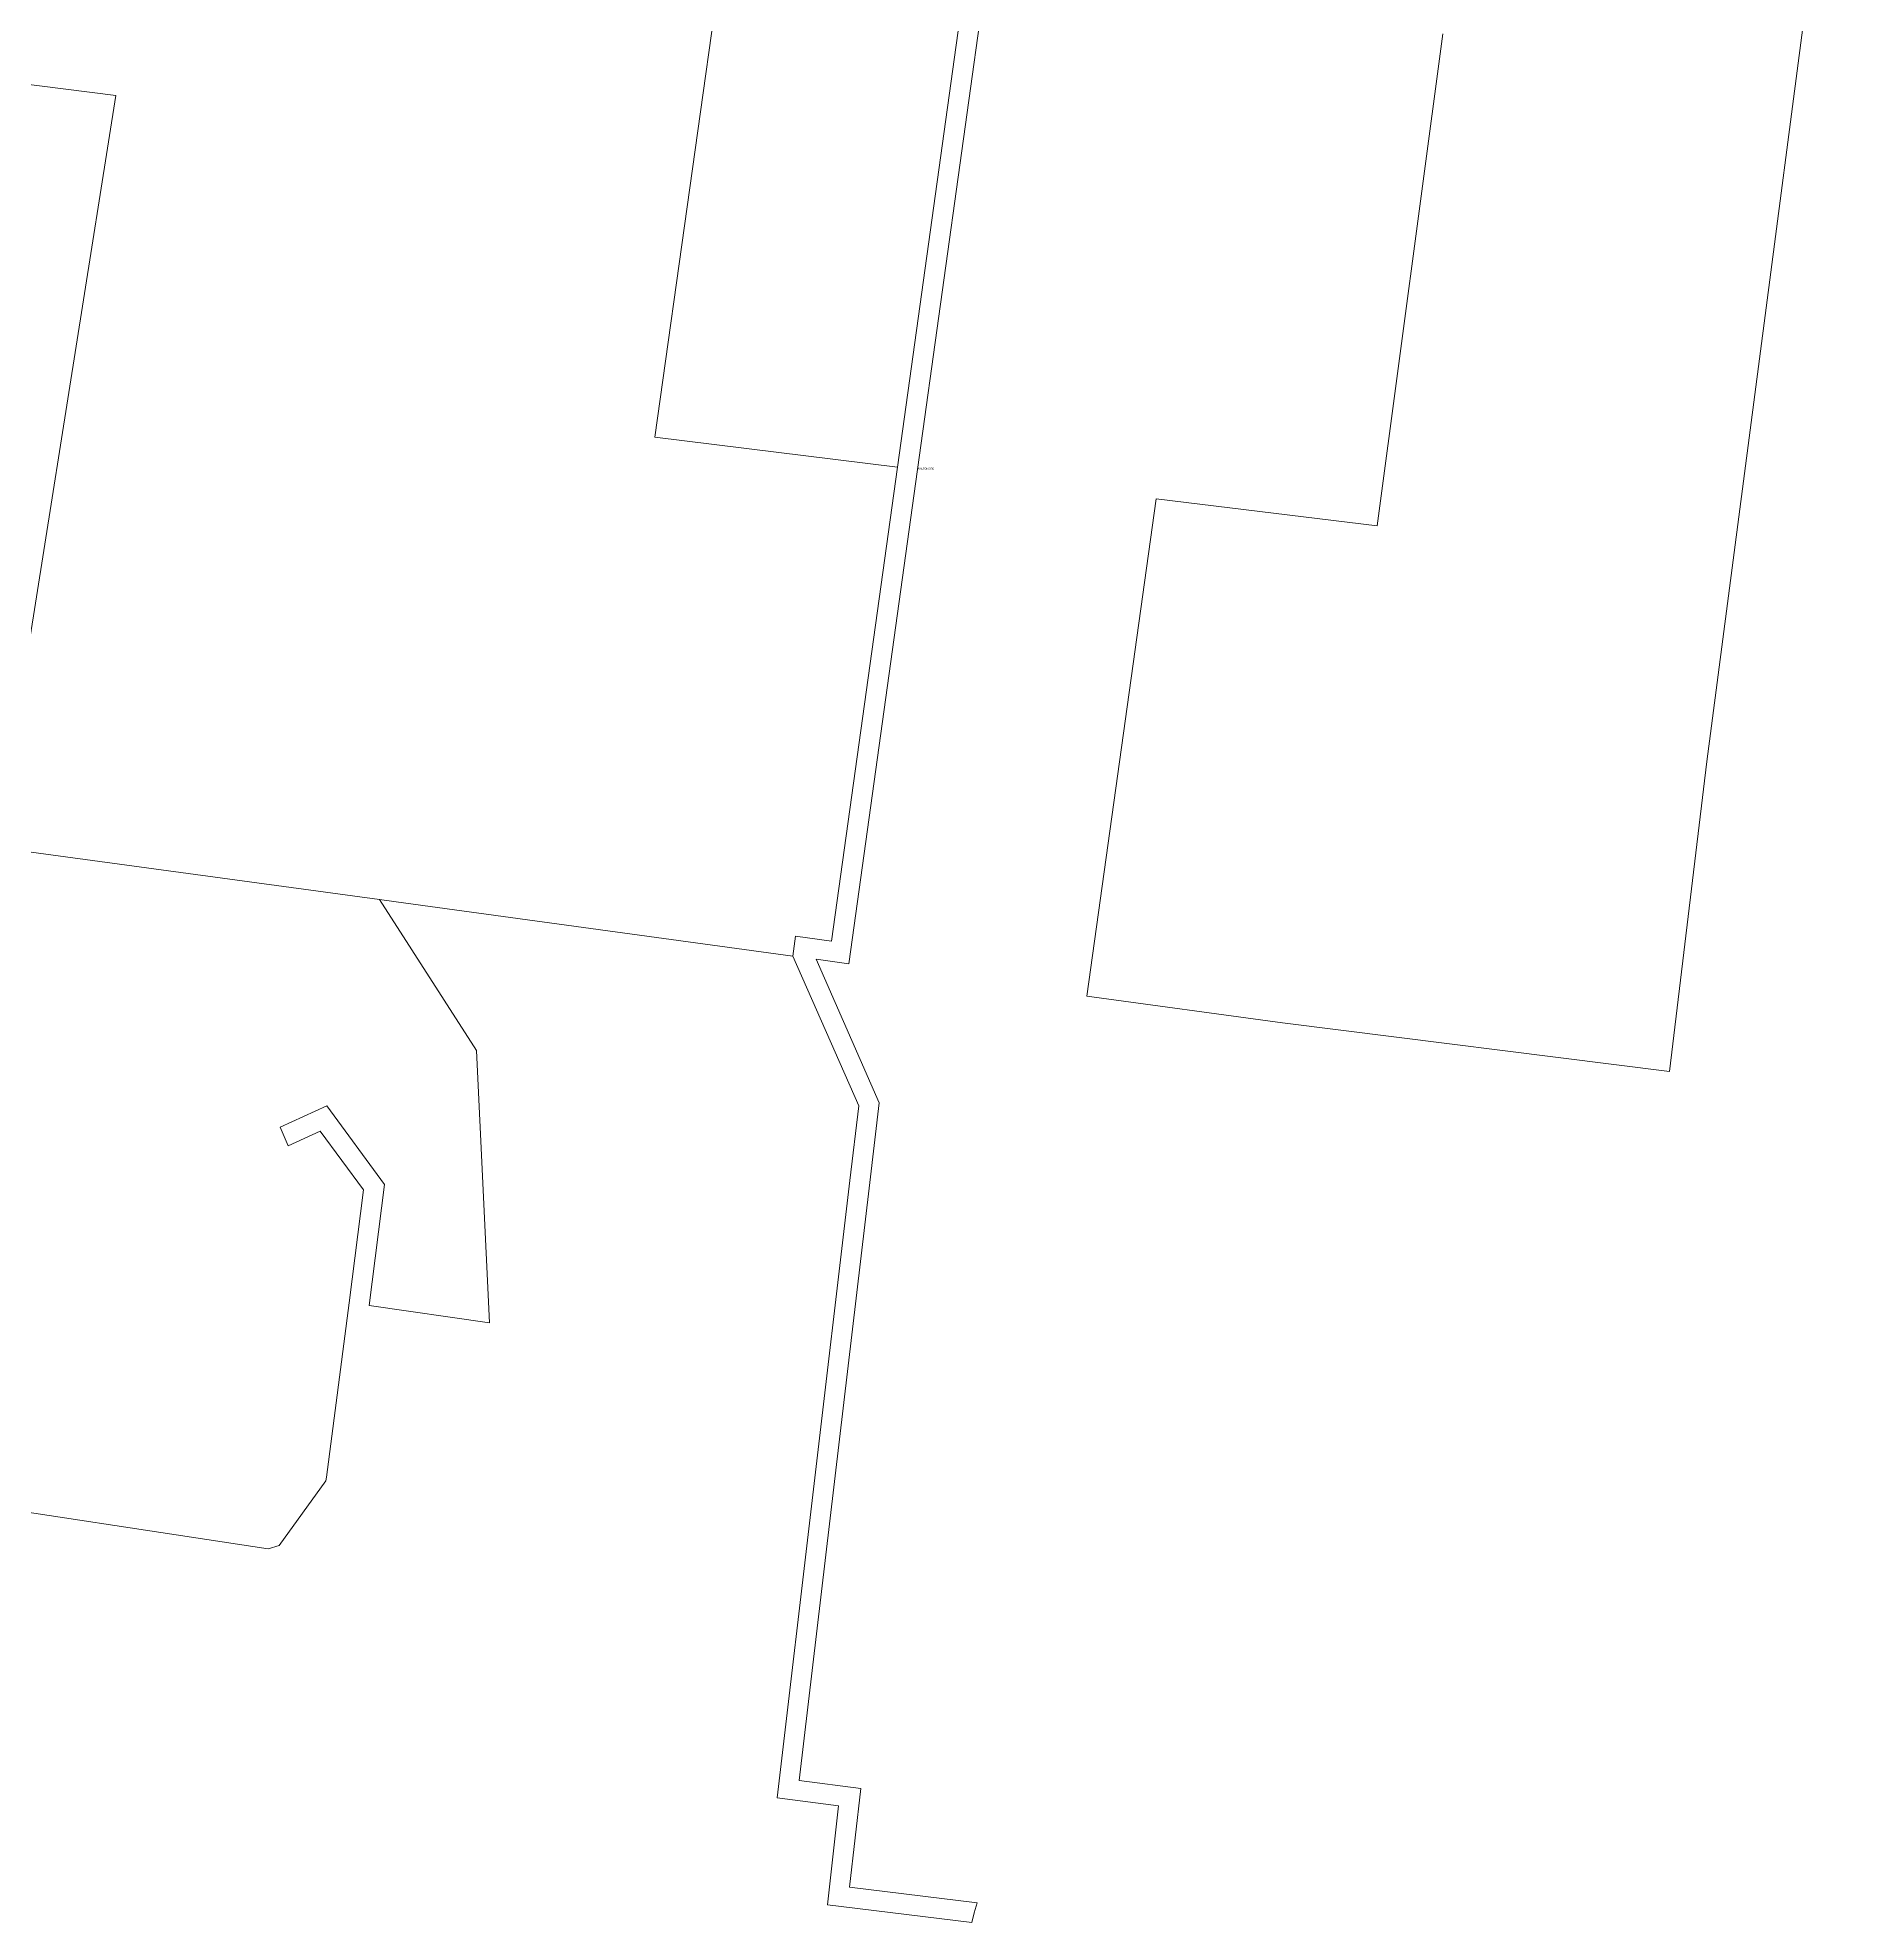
# Model space of a CAD drawing. Header units: metres. Extents: x 240179 to 248264, y 6282606 to 6287315.
# Drawn here: x 243124 to 244952, y 6282606 to 6284495 of the extents above; entities that cross this region are included whole.
import ezdxf

# ---------------------------------------------------------------- set-up
doc = ezdxf.new("R2010")
doc.units = ezdxf.units.M
doc.layers.add('Cadastre Land Parcels_SP_EXT', color=9, linetype='Continuous', lineweight=5)
doc.layers.add('Cadastre Roads_SP_EXT', color=9, linetype='Continuous', lineweight=5)
doc.styles.get("Standard").update_dxf_attribs({"font": 'arial.ttf'})

msp = doc.modelspace()

# ---------------------------------------------------------------- linework, layer by layer
at = {"layer": 'Cadastre Land Parcels_SP_EXT', "linetype": 'Continuous'}
for points in [[(244532.8, 6284498.6), (244466.9, 6284005.6), (244245.5, 6284032.7), (244175.9, 6283534.1), (244372, 6283507.3), (244760.1, 6283458.6), (244797.6, 6283769.2), (244952.3, 6284952.2)], [(243004.3, 6284461.8), (243202.5, 6284436.9), (243082.8, 6283683.2), (243467, 6283630.9), (243493.2, 6283627.2), (243881.2, 6283574.3), (243883.9, 6283594.2), (243920.1, 6283589.3), (243986.1, 6284064.4), (243742.7, 6284094.2), (243813, 6284594.3)], [(243012.5, 6283032.2), (243355.4, 6282980.3), (243366.2, 6282983.5), (243413.2, 6283048.3), (243413.6, 6283052.2), (243436.6, 6283226.9), (243450.9, 6283340), (243407.5, 6283398.9), (243375.4, 6283384.3), (243367.4, 6283402.8), (243414.1, 6283424.1), (243471.8, 6283345.5), (243456.5, 6283224), (243577.1, 6283206.6), (243564, 6283479.6), (243467, 6283630.9), (243082.8, 6283683.2), (243202.5, 6284436.9), (243202.5, 6284436.9), (243004.3, 6284461.8)]]:
    msp.add_lwpolyline(points, dxfattribs=at)
at = {"layer": 'Cadastre Roads_SP_EXT', "linetype": 'Continuous'}
msp.add_lwpolyline([(244055.4, 6284562.1), (243986.1, 6284064.4), (243920.1, 6283589.3), (243883.9, 6283594.2), (243881.2, 6283574.3), (243947.2, 6283424.1), (243938.4, 6283349.5), (243865.4, 6282730.8), (243927.1, 6282722.8), (243915.9, 6282623.4), (244060.6, 6282605.9), (244063.1, 6282615.3), (244065.9, 6282625.6), (243938.1, 6282641), (243949.3, 6282740.2), (243887.7, 6282748.2), (243958.4, 6283347.3), (243967.9, 6283427.1), (243904.6, 6283571.2), (243937.2, 6283566.7), (244006.2, 6284061.9), (244006.2, 6284061.9), (244075.3, 6284559.5)], dxfattribs=at)

# ---------------------------------------------------------------- texts
at = {"layer": 'Cadastre Roads_SP_EXT'}
msp.add_text('WALTONS RD', height=1.8, dxfattribs=at).set_placement((244006.2, 6284061.9))

doc.saveas('drawing.dxf')
